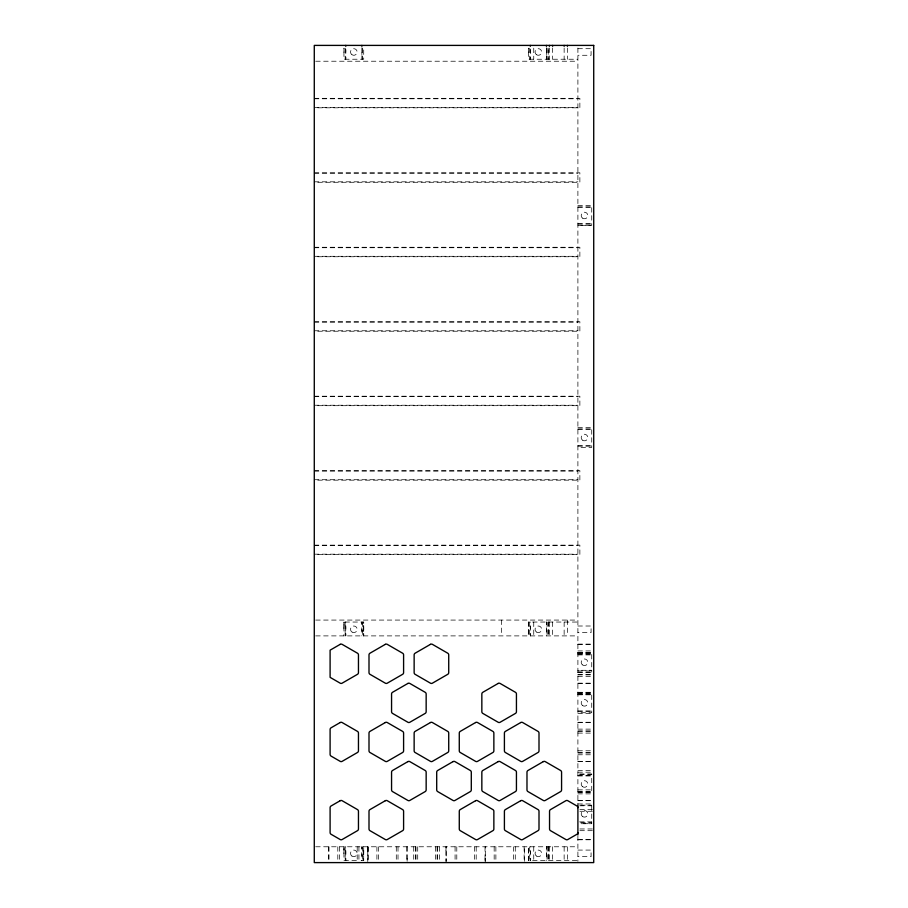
<?xml version="1.0" encoding="UTF-8"?>
<svg xmlns="http://www.w3.org/2000/svg" width="908" height="908" viewBox="0 0 908 908"><rect width="100%" height="100%" fill="white"/><g stroke="black" fill="none" stroke-linecap="round" stroke-linejoin="round"><path stroke-width="0.68" stroke-dasharray="4.54 3.41" d="M328.696 846.778L328.696 861.283M343.962 853.702L343.939 846.778L343.973 850.24M343.962 628.972L343.939 622.048L363.711 622.048L363.688 635.895M343.962 52.324L343.939 48.169L343.939 59.236L363.711 59.236L363.711 48.169M343.973 625.51L343.973 622.048L343.939 635.895M345.789 858.321L345.789 860.625L345.789 846.778M345.789 853.702L345.789 851.398M345.789 633.591L345.789 635.895L345.789 622.048M345.789 628.972L345.789 626.668M345.789 56.932L345.789 59.236L345.789 47.704M345.789 52.324L345.789 50.008M361.872 856.006L361.872 853.702M361.872 849.094L361.872 846.778L361.872 860.625M361.872 631.276L361.872 628.972M361.872 624.364L361.872 622.048L361.872 635.895M361.872 54.628L361.872 52.324M363.688 860.625L363.711 846.778M367.785 850.739L367.785 846.778L367.763 861.613M407.125 861.283L407.125 858.65M445.976 850.739L445.976 846.778L445.953 861.613M446.214 858.65L446.214 861.283L446.237 846.778M485.065 861.283L485.065 858.65M485.303 858.65L485.303 861.283L485.326 846.778M524.393 861.283L524.393 846.778M528.467 622.048L528.467 635.895L528.49 622.048L577.67 622.048M528.49 52.324L528.467 48.169L528.467 59.236L577.67 59.236M530.317 56.932L530.317 59.236L530.317 47.704M530.317 52.324L530.317 50.008M530.317 858.321L530.317 860.625L530.317 846.778M530.317 853.702L530.317 851.398M530.317 633.591L530.317 635.895L530.317 622.048M530.317 628.972L530.317 626.668M546.4 54.628L546.4 52.324M546.4 856.006L546.4 853.702M546.4 849.094L546.4 846.778L546.4 860.625M546.4 631.276L546.4 628.972M546.4 624.364L546.4 622.048L546.4 635.895M548.239 846.778L548.216 860.625L548.216 846.778L548.239 850.24M577.897 48.691L591.074 48.691L591.074 55.275L577.897 55.286M315.7 61.222L577.897 61.222M314.281 98.325L579.871 98.325L579.871 107.814L314.281 107.814M314.281 98.779L577.897 98.779M314.281 107.348L577.897 107.348M314.281 172.792L579.871 172.792L579.871 182.281L314.281 182.281M314.281 173.258L577.897 173.258M314.281 181.816L577.897 181.816M577.897 205.628L591.732 205.628L591.732 225.377L577.897 225.377M577.897 206.82L591.732 206.82M577.897 207.455L591.732 207.455M577.897 223.527L591.732 223.527M577.897 224.162L591.732 224.162M577.897 225.354L591.732 225.354M314.281 247.26L579.871 247.26L579.871 256.748L314.281 256.748M314.281 247.725L577.897 247.725M314.281 256.294L577.897 256.294M314.281 321.727L579.871 321.727L579.871 331.227L314.281 331.227M314.281 322.192L577.897 322.192M314.281 330.762L577.897 330.762M314.281 396.206L579.871 396.206L579.871 405.694L314.281 405.694M314.281 396.66L577.897 396.66M314.281 405.229L577.897 405.229M577.897 427.668L591.732 427.668L591.732 447.417L577.897 447.417M577.897 428.86L591.732 428.86M577.897 429.495L591.732 429.495M577.897 445.578L591.732 445.578M577.897 446.203L591.732 446.203M314.281 470.673L579.871 470.673L579.871 480.162L314.281 480.162M314.281 471.139L577.897 471.139M314.281 479.708L577.897 479.708M314.281 545.14L579.871 545.14L579.871 554.629L314.281 554.629M314.281 545.606L577.897 545.606M314.281 554.175L577.897 554.175M315.7 620.073L577.897 620.073M577.897 626.009L591.074 626.009L591.074 632.581L577.897 632.592M315.689 635.895L577.897 635.895M577.897 644.101L593.719 644.101M577.897 644.362L593.719 644.362M577.897 650.945L592.731 650.945M577.897 652.387L591.732 652.387L591.732 672.136M577.897 652.648L593.719 652.648M577.897 653.204L593.719 653.204M577.897 653.578L591.732 653.578M577.897 654.214L591.732 654.214M577.897 654.918L593.719 654.918M589.428 670.297L591.732 670.297L577.897 670.297M577.897 670.921L591.732 670.921M577.897 672.113L591.732 672.113M577.897 672.612L593.719 672.612M577.897 674.326L593.719 674.326M577.897 674.882L592.731 674.882M577.897 676.585L593.719 676.585M577.897 683.168L593.719 683.168M577.897 683.429L593.719 683.429M577.897 692.293L593.719 692.293M577.897 692.974L591.732 692.974L591.732 712.746L577.897 712.712M577.897 692.997L591.732 692.997M577.897 694.007L593.719 694.007M577.897 694.177L591.732 694.177M577.897 694.813L591.732 694.813M577.897 710.896L591.732 710.896M577.897 711.702L593.719 711.702M577.897 713.416L593.719 713.416M577.897 722.28L593.719 722.257M577.897 722.518L593.719 722.518M577.897 729.124L593.719 729.124M577.897 730.838L593.719 730.838M577.897 731.383L593.719 731.383M577.897 733.096L593.719 733.096M577.897 750.791L593.719 750.791M577.897 752.505L593.719 752.505M577.897 753.061L593.719 753.061M577.897 754.775L593.719 754.775M577.897 761.369L593.719 761.369M577.897 761.608L593.719 761.608M577.897 770.483L593.719 770.483M577.897 772.186L593.719 772.186M591.732 774.138L577.897 774.138L591.732 774.138L591.732 793.887M577.897 775.33L591.732 775.33M577.897 775.965L591.732 775.965M577.897 789.881L593.719 789.881M577.897 791.594L593.719 791.594M577.897 792.037L591.732 792.037M577.897 792.673L591.732 792.673M577.897 793.887L591.732 793.864M577.897 800.436L593.719 800.436M577.897 800.697L593.719 800.697M577.897 803.966L591.732 803.966L591.732 823.715L580.666 823.715L591.732 823.692M580.666 805.158L591.732 805.158M579.633 805.793L591.732 805.793M579.871 809.573L593.719 809.573M579.871 811.275L592.731 811.275M579.633 821.876L591.732 821.876M580.666 822.5L591.732 822.5M579.871 828.97L592.731 828.97M579.871 830.684L592.731 830.684M577.897 839.525L593.719 839.525M577.897 839.786L593.719 839.786M315.689 846.778L577.897 846.778M577.897 850.081L591.074 850.081L591.074 856.653L577.897 856.664M356.447 860.625L343.939 860.625L343.973 846.778M361.1 860.625L363.711 860.625L363.688 846.778M528.49 860.625L528.49 846.778L528.467 860.625L577.67 860.625M577.897 48.033L577.897 805.26M577.897 836.03L577.897 861.283M567.398 47.999L567.398 59.236M567.352 620.073L567.352 635.895M567.398 846.778L567.398 860.625M564.14 47.999L564.14 59.236M564.14 622.048L564.14 635.895M564.14 846.778L564.14 860.625M552.643 47.999L552.643 59.236M552.643 622.048L552.643 635.895M552.643 846.778L552.643 860.625M549.385 47.999L549.385 59.236M549.385 622.048L549.385 635.895M549.385 846.778L549.385 860.625M547.025 48.169L547.025 59.236M547.025 622.048L547.025 635.895M547.025 846.778L547.025 860.625M546.4 47.704L546.4 59.236M533.745 48.169L533.745 59.236M533.745 622.048L533.745 635.895M533.745 846.778L533.745 860.625M529.682 48.169L529.682 59.236M529.682 622.048L529.682 635.895M529.682 846.778L529.682 860.625M524.132 846.778L524.132 861.613M515.279 846.778L515.279 861.613M513.576 846.778L513.576 861.613M501.454 620.073L501.454 635.895M495.881 846.778L495.881 861.613M494.168 846.778L494.168 861.613M485.042 846.778L485.042 861.613M476.189 846.778L476.189 860.625M474.487 846.778L474.487 860.625M456.792 846.778L456.792 860.625M455.078 846.778L455.078 860.625M439.37 846.778L439.37 860.625M437.656 846.778L437.656 860.625M437.1 846.778L437.1 860.625M435.386 846.778L435.386 860.625M417.703 846.778L417.703 860.625M415.989 846.778L415.989 860.625M415.433 846.778L415.433 860.625M413.719 846.778L413.719 860.625M407.147 846.778L407.147 861.613M406.875 846.778L406.863 861.613M398.01 846.778L398.01 860.625M396.297 846.778L396.297 860.625M378.613 846.778L378.613 860.625M376.899 846.778L376.899 860.625M363.711 625.51L363.711 635.895L363.688 622.048M363.711 850.24L363.711 857.163M362.496 48.169L362.496 59.236M362.496 622.048L362.496 635.895M362.496 846.778L362.496 860.625M361.872 47.704L361.872 59.236M358.921 846.778L358.921 860.625M357.207 846.778L357.207 860.625M345.154 48.169L345.154 59.236M345.154 622.048L345.154 635.895M345.154 846.778L345.154 860.625M339.524 846.778L339.524 860.625M337.81 846.778L337.81 860.625M328.968 846.778L328.968 861.283M368.035 846.778L368.035 861.283L368.058 846.778M548.239 622.048L548.216 635.895L548.216 622.048M548.239 48.169L548.216 59.236L548.216 48.169M351.929 856.062A3.292 3.292 0 0 0 357.105 853.668A3.292 3.292 0 0 0 352.44 850.387A3.292 3.292 0 0 0 351.929 856.062M536.458 856.062A3.292 3.292 0 0 0 541.633 853.668A3.292 3.292 0 0 0 536.969 850.387A3.292 3.292 0 0 0 536.458 856.062M352.179 632.161A3.292 3.292 0 0 0 357.128 629.301A3.292 3.292 0 0 0 352.179 626.452A3.292 3.292 0 0 0 352.179 632.161M536.707 632.161A3.292 3.292 0 0 0 541.656 629.301A3.292 3.292 0 0 0 536.707 626.452A3.292 3.292 0 0 0 536.707 632.161M582.595 786.691A3.292 3.292 0 0 0 587.771 784.296A3.292 3.292 0 0 0 583.106 781.016A3.292 3.292 0 0 0 582.595 786.691M582.595 705.55A3.292 3.292 0 0 0 587.771 703.155A3.292 3.292 0 0 0 583.106 699.864A3.292 3.292 0 0 0 582.595 705.55M351.929 54.684A3.292 3.292 0 0 0 357.105 52.289A3.292 3.292 0 0 0 352.44 48.998A3.292 3.292 0 0 0 351.929 54.684M582.595 218.181A3.292 3.292 0 0 0 587.771 215.786A3.292 3.292 0 0 0 583.106 212.506A3.292 3.292 0 0 0 582.595 218.181M582.595 440.232A3.292 3.292 0 0 0 587.771 437.826A3.292 3.292 0 0 0 583.106 434.546A3.292 3.292 0 0 0 582.595 440.232M582.595 816.53A3.292 3.292 0 0 0 587.771 814.124A3.292 3.292 0 0 0 583.106 810.844A3.292 3.292 0 0 0 582.595 816.53M582.595 664.951A3.292 3.292 0 0 0 587.771 662.545A3.292 3.292 0 0 0 583.106 659.265A3.292 3.292 0 0 0 582.595 664.951M536.458 54.684A3.292 3.292 0 0 0 541.633 52.289A3.292 3.292 0 0 0 536.969 48.998A3.292 3.292 0 0 0 536.458 54.684"/><path stroke-width="1.36" d="M577.897 805.26L577.897 834.951M567.398 45.4L567.398 46.263M564.14 45.4L564.14 46.263M552.643 45.4L552.643 46.263M549.385 45.4L549.385 46.263M546.4 45.4L546.4 46.263M530.317 45.4L530.317 46.263M361.872 45.4L361.872 46.263M345.789 45.4L345.789 46.263M577.897 832.568A1.975 1.975 0 0 1 576.909 834.282L567.829 839.525A1.975 1.975 0 0 1 565.854 839.525L550.532 830.684A1.975 1.975 0 0 1 549.544 828.97L549.544 811.275A1.975 1.975 0 0 1 550.532 809.573L565.854 800.72A1.975 1.975 0 0 1 567.829 800.72L576.909 805.964A1.975 1.975 0 0 1 577.897 807.677M340.171 644.362L330.103 650.173L330.103 677.357L340.171 683.168A1.975 1.975 0 0 0 342.146 683.168L357.468 674.326A1.975 1.975 0 0 0 358.456 672.612L358.456 654.918A1.975 1.975 0 0 0 357.468 653.204L342.146 644.362A1.975 1.975 0 0 0 340.171 644.362M385.31 644.362L369.987 653.204A1.975 1.975 0 0 0 369 654.918L369 672.612A1.975 1.975 0 0 0 369.987 674.326L385.31 683.168A1.975 1.975 0 0 0 387.285 683.168L402.607 674.326A1.975 1.975 0 0 0 403.595 672.612L403.595 654.918A1.975 1.975 0 0 0 402.607 653.204L387.285 644.362A1.975 1.975 0 0 0 385.31 644.362M430.437 644.362L415.126 653.204A1.975 1.975 0 0 0 414.139 654.918L414.139 672.612A1.975 1.975 0 0 0 415.126 674.326L430.437 683.168A1.975 1.975 0 0 0 432.424 683.168L447.735 674.326A1.975 1.975 0 0 0 448.722 672.612L448.722 654.918A1.975 1.975 0 0 0 447.735 653.204L432.424 644.362A1.975 1.975 0 0 0 430.437 644.362M340.171 722.541L331.091 727.785A1.975 1.975 0 0 0 330.103 729.499L330.103 754.389A1.975 1.975 0 0 0 331.091 756.103L340.171 761.347A1.975 1.975 0 0 0 342.146 761.347L357.468 752.505A1.975 1.975 0 0 0 358.456 750.791L358.456 733.096A1.975 1.975 0 0 0 357.468 731.383L342.146 722.541A1.975 1.975 0 0 0 340.171 722.541M407.874 683.452L392.551 692.293A1.975 1.975 0 0 0 391.564 694.007L391.564 711.702A1.975 1.975 0 0 0 392.551 713.416L407.874 722.257A1.975 1.975 0 0 0 409.849 722.257L425.171 713.416A1.975 1.975 0 0 0 426.158 711.702L426.158 694.007A1.975 1.975 0 0 0 425.171 692.293L409.849 683.452A1.975 1.975 0 0 0 407.874 683.452M385.31 722.541L369.987 731.383A1.975 1.975 0 0 0 369 733.096L369 750.791A1.975 1.975 0 0 0 369.987 752.505L385.31 761.347A1.975 1.975 0 0 0 387.285 761.347L402.607 752.505A1.975 1.975 0 0 0 403.595 750.791L403.595 733.096A1.975 1.975 0 0 0 402.607 731.383L387.285 722.541A1.975 1.975 0 0 0 385.31 722.541M430.437 722.541L415.126 731.383A1.975 1.975 0 0 0 414.139 733.096L414.139 750.791A1.975 1.975 0 0 0 415.126 752.505L430.437 761.347A1.975 1.975 0 0 0 432.424 761.347L447.735 752.505A1.975 1.975 0 0 0 448.722 750.791L448.722 733.096A1.975 1.975 0 0 0 447.735 731.383L432.424 722.541A1.975 1.975 0 0 0 430.437 722.541M498.151 683.452L482.829 692.293A1.975 1.975 0 0 0 481.842 694.007L481.842 711.702A1.975 1.975 0 0 0 482.829 713.416L498.151 722.257A1.975 1.975 0 0 0 500.126 722.257L515.449 713.416A1.975 1.975 0 0 0 516.436 711.702L516.436 694.007A1.975 1.975 0 0 0 515.449 692.293L500.126 683.452A1.975 1.975 0 0 0 498.151 683.452M340.171 800.72L331.091 805.964A1.975 1.975 0 0 0 330.103 807.677L330.103 832.568A1.975 1.975 0 0 0 331.091 834.282L340.171 839.525A1.975 1.975 0 0 0 342.146 839.525L357.468 830.684A1.975 1.975 0 0 0 358.456 828.97L358.456 811.275A1.975 1.975 0 0 0 357.468 809.573L342.146 800.72A1.975 1.975 0 0 0 340.171 800.72M407.874 761.63L392.551 770.483A1.975 1.975 0 0 0 391.564 772.186L391.564 789.881A1.975 1.975 0 0 0 392.551 791.594L407.874 800.436A1.975 1.975 0 0 0 409.849 800.436L425.171 791.594A1.975 1.975 0 0 0 426.158 789.881L426.158 772.186A1.975 1.975 0 0 0 425.171 770.483L409.849 761.63A1.975 1.975 0 0 0 407.874 761.63M475.576 722.541L460.265 731.383A1.975 1.975 0 0 0 459.278 733.096L459.278 750.791A1.975 1.975 0 0 0 460.265 752.505L475.576 761.347A1.975 1.975 0 0 0 477.563 761.347L492.874 752.505A1.975 1.975 0 0 0 493.861 750.791L493.861 733.096A1.975 1.975 0 0 0 492.874 731.383L477.563 722.541A1.975 1.975 0 0 0 475.576 722.541M385.31 800.72L369.987 809.573A1.975 1.975 0 0 0 369 811.275L369 828.97A1.975 1.975 0 0 0 369.987 830.684L385.31 839.525A1.975 1.975 0 0 0 387.285 839.525L402.607 830.684A1.975 1.975 0 0 0 403.595 828.97L403.595 811.275A1.975 1.975 0 0 0 402.607 809.573L387.285 800.72A1.975 1.975 0 0 0 385.31 800.72M453.013 761.63L437.69 770.483A1.975 1.975 0 0 0 436.703 772.186L436.703 789.881A1.975 1.975 0 0 0 437.69 791.594L453.013 800.436A1.975 1.975 0 0 0 454.987 800.436L470.31 791.594A1.975 1.975 0 0 0 471.297 789.881L471.297 772.186A1.975 1.975 0 0 0 470.31 770.483L454.987 761.63A1.975 1.975 0 0 0 453.013 761.63M520.715 722.541L505.393 731.383A1.975 1.975 0 0 0 504.405 733.096L504.405 750.791A1.975 1.975 0 0 0 505.393 752.505L520.715 761.347A1.975 1.975 0 0 0 522.69 761.347L538.013 752.505A1.975 1.975 0 0 0 539 750.791L539 733.096A1.975 1.975 0 0 0 538.013 731.383L522.69 722.541A1.975 1.975 0 0 0 520.715 722.541M498.151 761.63L482.829 770.483A1.975 1.975 0 0 0 481.842 772.186L481.842 789.881A1.975 1.975 0 0 0 482.829 791.594L498.151 800.436A1.975 1.975 0 0 0 500.126 800.436L515.449 791.594A1.975 1.975 0 0 0 516.436 789.881L516.436 772.186A1.975 1.975 0 0 0 515.449 770.483L500.126 761.63A1.975 1.975 0 0 0 498.151 761.63M475.576 800.72L460.265 809.573A1.975 1.975 0 0 0 459.278 811.275L459.278 828.97A1.975 1.975 0 0 0 460.265 830.684L475.576 839.525A1.975 1.975 0 0 0 477.563 839.525L492.874 830.684A1.975 1.975 0 0 0 493.861 828.97L493.861 811.275A1.975 1.975 0 0 0 492.874 809.573L477.563 800.72A1.975 1.975 0 0 0 475.576 800.72M543.29 761.63L527.968 770.483A1.975 1.975 0 0 0 526.981 772.186L526.981 789.881A1.975 1.975 0 0 0 527.968 791.594L543.29 800.436A1.975 1.975 0 0 0 545.265 800.436L560.588 791.594A1.975 1.975 0 0 0 561.575 789.881L561.575 772.186A1.975 1.975 0 0 0 560.588 770.483L545.265 761.63A1.975 1.975 0 0 0 543.29 761.63M520.715 800.72L505.393 809.573A1.975 1.975 0 0 0 504.405 811.275L504.405 828.97A1.975 1.975 0 0 0 505.393 830.684L520.715 839.525A1.975 1.975 0 0 0 522.69 839.525L538.013 830.684A1.975 1.975 0 0 0 539 828.97L539 811.275A1.975 1.975 0 0 0 538.013 809.573L522.69 800.72A1.975 1.975 0 0 0 520.715 800.72M593.719 45.4L314.281 45.4L314.281 862.6L593.719 862.6L593.719 45.4"/></g></svg>
